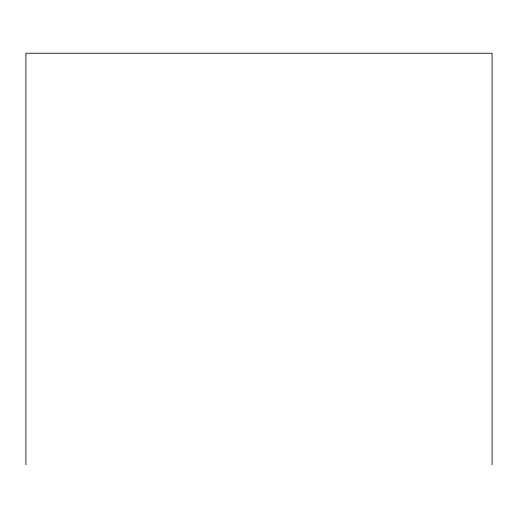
<?xml version="1.0" encoding="UTF-8"?>
<svg xmlns="http://www.w3.org/2000/svg" width="518" height="518" viewBox="0 0 518 518"><rect width="100%" height="100%" fill="white"/><g stroke="black" fill="none" stroke-linecap="round" stroke-linejoin="round"><path stroke-width="0.78" d="M492.1 464.769L492.1 53.231L25.9 53.231L25.9 464.769"/></g></svg>
